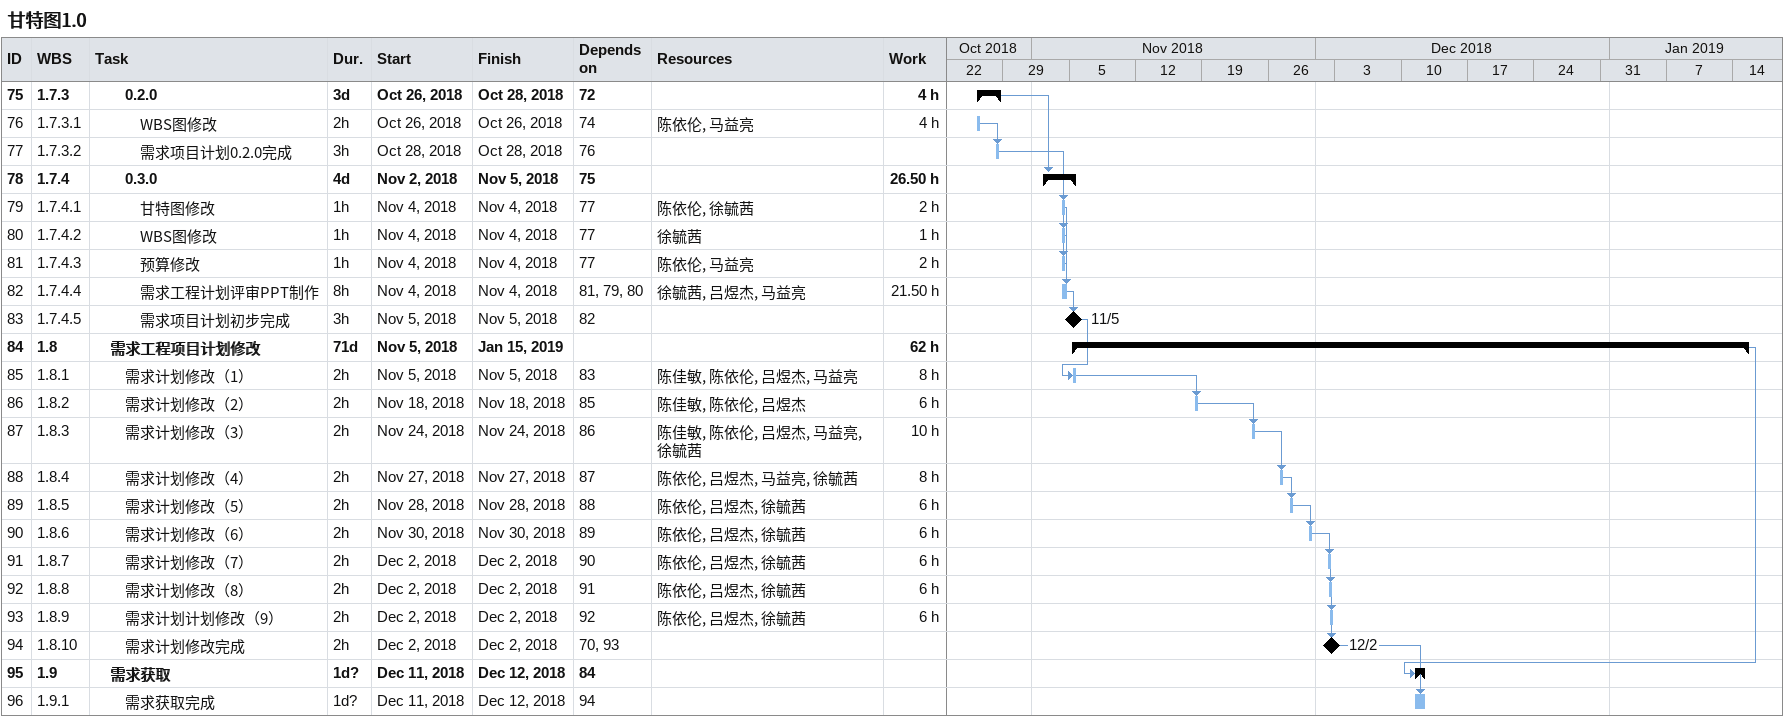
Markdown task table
甘特图1.0

| ID | WBS | Task | Duration | Start | Finish | Predecessors | Resources | Work (h) |
|---|---|---|---|---|---|---|---|---|
| 75 | 1.7.3 | **0.2.0** | 3d | 2018-10-26 | 2018-10-28 | 72 |  | 4 |
| 76 | 1.7.3.1 | WBS图修改 | 2h | 2018-10-26 | 2018-10-26 | 74 | 陈依伦, 马益亮 | 4 |
| 77 | 1.7.3.2 | 需求项目计划0.2.0完成 | 3h | 2018-10-28 | 2018-10-28 | 76 |  |  |
| 78 | 1.7.4 | **0.3.0** | 4d | 2018-11-02 | 2018-11-05 | 75 |  | 26.50 |
| 79 | 1.7.4.1 | 甘特图修改 | 1h | 2018-11-04 | 2018-11-04 | 77 | 陈依伦, 徐毓茜 | 2 |
| 80 | 1.7.4.2 | WBS图修改 | 1h | 2018-11-04 | 2018-11-04 | 77 | 徐毓茜 | 1 |
| 81 | 1.7.4.3 | 预算修改 | 1h | 2018-11-04 | 2018-11-04 | 77 | 陈依伦, 马益亮 | 2 |
| 82 | 1.7.4.4 | 需求工程计划评审PPT制作 | 8h | 2018-11-04 | 2018-11-04 | 81, 79, 80 | 徐毓茜, 吕煜杰, 马益亮 | 21.50 |
| 83 | 1.7.4.5 | 需求项目计划初步完成 | 3h | 2018-11-05 | 2018-11-05 | 82 |  |  |
| 84 | 1.8 | **需求工程项目计划修改** | 71d | 2018-11-05 | 2019-01-15 |  |  | 62 |
| 85 | 1.8.1 | 需求计划修改（1） | 2h | 2018-11-05 | 2018-11-05 | 83 | 陈佳敏, 陈依伦, 吕煜杰, 马益亮 | 8 |
| 86 | 1.8.2 | 需求计划修改（2） | 2h | 2018-11-18 | 2018-11-18 | 85 | 陈佳敏, 陈依伦, 吕煜杰 | 6 |
| 87 | 1.8.3 | 需求计划修改（3） | 2h | 2018-11-24 | 2018-11-24 | 86 | 陈佳敏, 陈依伦, 吕煜杰, 马益亮, 徐毓茜 | 10 |
| 88 | 1.8.4 | 需求计划修改（4） | 2h | 2018-11-27 | 2018-11-27 | 87 | 陈依伦, 吕煜杰, 马益亮, 徐毓茜 | 8 |
| 89 | 1.8.5 | 需求计划修改（5） | 2h | 2018-11-28 | 2018-11-28 | 88 | 陈依伦, 吕煜杰, 徐毓茜 | 6 |
| 90 | 1.8.6 | 需求计划修改（6） | 2h | 2018-11-30 | 2018-11-30 | 89 | 陈依伦, 吕煜杰, 徐毓茜 | 6 |
| 91 | 1.8.7 | 需求计划修改（7） | 2h | 2018-12-02 | 2018-12-02 | 90 | 陈依伦, 吕煜杰, 徐毓茜 | 6 |
| 92 | 1.8.8 | 需求计划修改（8） | 2h | 2018-12-02 | 2018-12-02 | 91 | 陈依伦, 吕煜杰, 徐毓茜 | 6 |
| 93 | 1.8.9 | 需求计划计划修改（9） | 2h | 2018-12-02 | 2018-12-02 | 92 | 陈依伦, 吕煜杰, 徐毓茜 | 6 |
| 94 | 1.8.10 | 需求计划修改完成 | 2h | 2018-12-02 | 2018-12-02 | 70, 93 |  |  |
| 95 | 1.9 | **需求获取** | 1d? | 2018-12-11 | 2018-12-12 | 84 |  |  |
| 96 | 1.9.1 | 需求获取完成 | 1d? | 2018-12-11 | 2018-12-12 | 94 |  |  |
